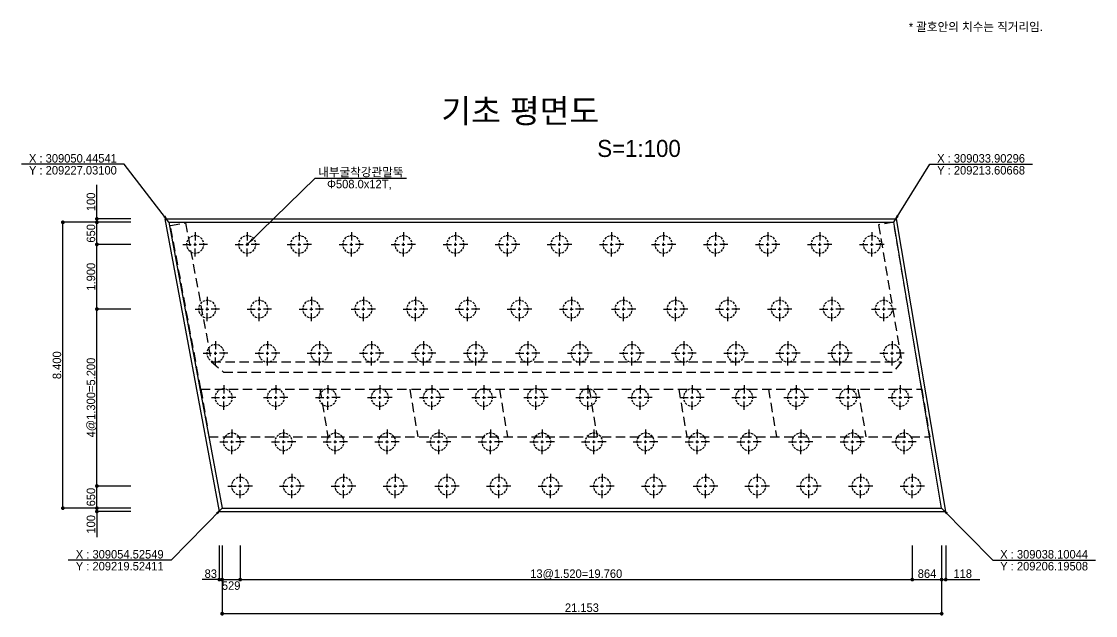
# Model space of a CAD drawing. Extents: x 38676 to 291569, y 34745 to 141830.
# Drawn here: x 39635 to 71209, y 39983 to 57439 of the extents above; entities that cross this region are included whole.
import ezdxf
from ezdxf.enums import TextEntityAlignment as Align

# ---------------------------------------------------------------- set-up
doc = ezdxf.new("R2010")
doc.units = 0
doc.header["$LTSCALE"] = 550
doc.header["$MEASUREMENT"] = 0
doc.linetypes.add('A-DASHD01', pattern=[0.75, 0.5, -0.25])
for name, color, linetype in [('CS-CONC-MAJR', 4, 'CONTINUOUS'), ('CS-CONC-MINR', 3, 'A-DASHD01'), ('CS-DIML', 1, 'CONTINUOUS'), ('CS-DIMT', 3, 'CONTINUOUS'), ('CS-MISC', 3, 'CONTINUOUS'), ('CS-SYMB', 3, 'CONTINUOUS'), ('CS-SYMB-LIN3', 1, 'CONTINUOUS'), ('CZ-TEX1', 6, 'CONTINUOUS'), ('CZ-TEX2', 3, 'CONTINUOUS')]:
    doc.layers.add(name, color=color, linetype=linetype)
doc.styles.add('A_STANDARD', font='')
doc.styles.get('A_STANDARD').set_extended_font_data('Dotum')

# ---------------------------------------------------------------- blocks, each defined once
blk = doc.blocks.new('CSPILEH')
at = {"layer": 'CS-MISC'}
for start, end in [(172.079712, 187.920288), (149.579712, 165.420288), (127.079712, 142.920288), (104.579712, 120.420288), (82.079712, 97.920288), (59.579712, 75.420288), (37.079712, 52.920288), (14.579712, 30.420288), (352.079712, 7.920288), (194.579712, 210.420288), (217.079712, 232.920288), (239.579712, 255.420288), (262.079712, 277.920288), (284.579712, 300.420288), (307.079712, 322.920288), (329.579712, 345.420288)]:
    blk.add_arc((0, 0), 1, start, end, dxfattribs=at)
at = {"layer": 'CS-SYMB-LIN3'}
for p, q in [((0, 1.416), (0, 0.467922)), ((-1.416, 0), (-0.467922, 0)), ((-0.166248, 0), (0.166248, 0)), ((0, -0.166248), (0, 0.166248)), ((1.416, 0), (0.467922, 0)), ((0, -1.416), (0, -0.467922))]:
    blk.add_line(p, q, dxfattribs=at)
blk = doc.blocks.new('CXDIMDT2')
at = {"layer": 'CS-MISC', "const_width": 0.5}
blk.add_lwpolyline([(0.25, 0, 1), (-0.25, 0, 1)], format="xyb", close=True, dxfattribs=at)

msp = doc.modelspace()

# ---------------------------------------------------------------- linework, layer by layer
at = {"layer": 'CS-CONC-MAJR'}
for p, q in [((43851, 51638), (45450, 43038)), ((43851, 51638), (65360, 51638)), ((43971, 51538), (45534, 43138)), ((43971, 51538), (65276, 51538)), ((66686, 43138), (65276, 51538)), ((66805, 43038), (65360, 51638)), ((45450, 43038), (66805, 43038)), ((45534, 43138), (66686, 43138))]:
    msp.add_line(p, q, dxfattribs=at)
at = {"layer": 'CS-CONC-MINR', "linetype": 'A-DASHD01'}
for p, q in [((44015, 51441), (44457, 51523)), ((44457, 51523), (45218, 47433)), ((65276, 51538), (64832, 51464)), ((66099, 46638), (65276, 51538)), ((44908, 46638), (44015, 51441)), ((64832, 51464), (65509, 47434)), ((45217, 47438), (65508, 47438)), ((45218, 47433), (45573, 47138)), ((65509, 47434), (65258, 47138)), ((45573, 47138), (65258, 47138)), ((44908, 46638), (66099, 46638)), ((44908, 46638), (45143, 45238)), ((48410, 46638), (48645, 45238)), ((51048, 46638), (51283, 45238)), ((53685, 46638), (53921, 45238)), ((56322, 46638), (56557, 45238)), ((58957, 46638), (59192, 45238)), ((61591, 46638), (61827, 45238)), ((64225, 46638), (64460, 45238)), ((66099, 46638), (66334, 45238)), ((45143, 45238), (66334, 45238))]:
    msp.add_line(p, q, dxfattribs=at)
at = {"layer": 'CS-DIML', "linetype": 'Continuous'}
for p, q in [((42657, 53242), (39635, 53242)), ((43971, 51538), (42657, 53242)), ((65276, 51538), (66334, 53242)), ((66334, 53242), (69356, 53242)), ((45534, 43138), (44034, 41608)), ((66686, 43138), (68186, 41608)), ((44034, 41608), (41011, 41608)), ((68186, 41608), (71209, 41608))]:
    msp.add_line(p, q, dxfattribs=at)
at = {"layer": 'CS-DIML'}
for p, q in [((46272, 50888), (48272, 52837)), ((48272, 52837), (50952, 52837)), ((41851, 51638), (41851, 52638)), ((41851, 51538), (40801, 51538)), ((40851, 43138), (40851, 51538)), ((42851, 51638), (41801, 51638)), ((42851, 51538), (41801, 51538)), ((41851, 51538), (41851, 51638)), ((41851, 50888), (41851, 51538)), ((42851, 50888), (41801, 50888)), ((41851, 48988), (41851, 50888)), ((42851, 48988), (41801, 48988)), ((41851, 43788), (41851, 48988)), ((42851, 43788), (41801, 43788)), ((41851, 43138), (41851, 43788)), ((41851, 43138), (40801, 43138)), ((42851, 43138), (41801, 43138)), ((42851, 43038), (41801, 43038)), ((41851, 43038), (41851, 43138)), ((41851, 43038), (41851, 42288)), ((45450, 42038), (45450, 40988)), ((45534, 42038), (45534, 40988)), ((46063, 42038), (46063, 40988)), ((65823, 42038), (65823, 40988)), ((66686, 42038), (66686, 40988)), ((66805, 42038), (66805, 40988)), ((45450, 41038), (44950, 41038)), ((45450, 41038), (45534, 41038)), ((45534, 41038), (46063, 41038)), ((45534, 41038), (45534, 39988)), ((46063, 41038), (65823, 41038)), ((65823, 41038), (66686, 41038)), ((66686, 41038), (66805, 41038)), ((66686, 41038), (66686, 39988)), ((66805, 41038), (67805, 41038)), ((45534, 40038), (66686, 40038))]:
    msp.add_line(p, q, dxfattribs=at)
for points in [[(43971, 51538), (43866, 51735), (43971, 51538), (43808, 51690)], [(65276, 51538), (65423, 51706), (65276, 51538), (65360, 51744)], [(46272, 50888), (46455, 51016), (46272, 50888), (46404, 51068)], [(45534, 43138), (45353, 43007), (45534, 43138), (45406, 42955)], [(66686, 43138), (66814, 42955), (66686, 43138), (66867, 43007)]]:
    msp.add_solid(points, dxfattribs=at)

# ---------------------------------------------------------------- block references
at = {"layer": 'CS-SYMB', "xscale": 110, "yscale": 110, "zscale": 110, "rotation": 90}
for p in [(40851, 51538), (41851, 51638), (41851, 51638), (41851, 51538), (41851, 51538), (41851, 50888), (41851, 50888), (41851, 48988), (41851, 48988), (41851, 43788), (41851, 43788), (40851, 43138), (41851, 43138), (41851, 43138), (41851, 43038)]:
    msp.add_blockref('CXDIMDT2', p, dxfattribs=at)
at = {"layer": 'CS-SYMB'}
for name, p, xscale, yscale, zscale in [('CSPILEH', (44742, 50888), 254, 254, 254), ('CSPILEH', (46272, 50888), 254, 254, 254), ('CSPILEH', (47802, 50888), 254, 254, 254), ('CSPILEH', (49332, 50888), 254, 254, 254), ('CSPILEH', (50862, 50888), 254, 254, 254), ('CSPILEH', (52392, 50888), 254, 254, 254), ('CSPILEH', (53922, 50888), 254, 254, 254), ('CSPILEH', (55452, 50888), 254, 254, 254), ('CSPILEH', (56982, 50888), 254, 254, 254), ('CSPILEH', (58512, 50888), 254, 254, 254), ('CSPILEH', (60042, 50888), 254, 254, 254), ('CSPILEH', (61572, 50888), 254, 254, 254), ('CSPILEH', (63102, 50888), 254, 254, 254), ('CSPILEH', (64632, 50888), 254, 254, 254), ('CSPILEH', (45096, 48988), 254, 254, 254), ('CSPILEH', (46626, 48988), 254, 254, 254), ('CSPILEH', (48156, 48988), 254, 254, 254), ('CSPILEH', (49686, 48988), 254, 254, 254), ('CSPILEH', (51216, 48988), 254, 254, 254), ('CSPILEH', (52746, 48988), 254, 254, 254), ('CSPILEH', (54276, 48988), 254, 254, 254), ('CSPILEH', (55806, 48988), 254, 254, 254), ('CSPILEH', (57336, 48988), 254, 254, 254), ('CSPILEH', (58866, 48988), 254, 254, 254), ('CSPILEH', (60396, 48988), 254, 254, 254), ('CSPILEH', (61926, 48988), 254, 254, 254), ('CSPILEH', (63456, 48988), 254, 254, 254), ('CSPILEH', (64986, 48988), 254, 254, 254), ('CSPILEH', (45337, 47688), 254, 254, 254), ('CSPILEH', (46867, 47688), 254, 254, 254), ('CSPILEH', (48397, 47688), 254, 254, 254), ('CSPILEH', (49927, 47688), 254, 254, 254), ('CSPILEH', (51457, 47688), 254, 254, 254), ('CSPILEH', (52987, 47688), 254, 254, 254), ('CSPILEH', (54517, 47688), 254, 254, 254), ('CSPILEH', (56047, 47688), 254, 254, 254), ('CSPILEH', (57577, 47688), 254, 254, 254), ('CSPILEH', (59107, 47688), 254, 254, 254), ('CSPILEH', (60637, 47688), 254, 254, 254), ('CSPILEH', (62167, 47688), 254, 254, 254), ('CSPILEH', (63697, 47688), 254, 254, 254), ('CSPILEH', (65227, 47688), 254, 254, 254), ('CSPILEH', (45579, 46388), 254, 254, 254), ('CSPILEH', (47109, 46388), 254, 254, 254), ('CSPILEH', (48639, 46388), 254, 254, 254), ('CSPILEH', (50169, 46388), 254, 254, 254), ('CSPILEH', (51699, 46388), 254, 254, 254), ('CSPILEH', (53229, 46388), 254, 254, 254), ('CSPILEH', (54759, 46388), 254, 254, 254), ('CSPILEH', (56289, 46388), 254, 254, 254), ('CSPILEH', (57819, 46388), 254, 254, 254), ('CSPILEH', (59349, 46388), 254, 254, 254), ('CSPILEH', (60879, 46388), 254, 254, 254), ('CSPILEH', (62409, 46388), 254, 254, 254), ('CSPILEH', (63939, 46388), 254, 254, 254), ('CSPILEH', (65469, 46388), 254, 254, 254), ('CSPILEH', (45821, 45088), 254, 254, 254), ('CSPILEH', (47341, 45088), 254, 254, 254), ('CSPILEH', (48861, 45088), 254, 254, 254), ('CSPILEH', (50381, 45088), 254, 254, 254), ('CSPILEH', (51901, 45088), 254, 254, 254), ('CSPILEH', (53421, 45088), 254, 254, 254), ('CSPILEH', (54941, 45088), 254, 254, 254), ('CSPILEH', (56461, 45088), 254, 254, 254), ('CSPILEH', (57981, 45088), 254, 254, 254), ('CSPILEH', (59501, 45088), 254, 254, 254), ('CSPILEH', (61021, 45088), 254, 254, 254), ('CSPILEH', (62541, 45088), 254, 254, 254), ('CSPILEH', (64061, 45088), 254, 254, 254), ('CSPILEH', (65581, 45088), 254, 254, 254), ('CSPILEH', (46063, 43788), 254, 254, 254), ('CSPILEH', (47583, 43788), 254, 254, 254), ('CSPILEH', (49103, 43788), 254, 254, 254), ('CSPILEH', (50623, 43788), 254, 254, 254), ('CSPILEH', (52143, 43788), 254, 254, 254), ('CSPILEH', (53663, 43788), 254, 254, 254), ('CSPILEH', (55183, 43788), 254, 254, 254), ('CSPILEH', (56703, 43788), 254, 254, 254), ('CSPILEH', (58223, 43788), 254, 254, 254), ('CSPILEH', (59743, 43788), 254, 254, 254), ('CSPILEH', (61263, 43788), 254, 254, 254), ('CSPILEH', (62783, 43788), 254, 254, 254), ('CSPILEH', (64303, 43788), 254, 254, 254), ('CSPILEH', (65823, 43788), 254, 254, 254), ('CXDIMDT2', (45450, 41038), 110, 110, 110), ('CXDIMDT2', (45534, 41038), 110, 110, 110), ('CXDIMDT2', (45534, 41038), 110, 110, 110), ('CXDIMDT2', (46063, 41038), 110, 110, 110), ('CXDIMDT2', (46063, 41038), 110, 110, 110), ('CXDIMDT2', (65823, 41038), 110, 110, 110), ('CXDIMDT2', (65823, 41038), 110, 110, 110), ('CXDIMDT2', (66686, 41038), 110, 110, 110), ('CXDIMDT2', (66686, 41038), 110, 110, 110), ('CXDIMDT2', (66805, 41038), 110, 110, 110), ('CXDIMDT2', (66805, 41038), 110, 110, 110), ('CXDIMDT2', (45534, 40038), 110, 110, 110), ('CXDIMDT2', (66686, 40038), 110, 110, 110)]:
    msp.add_blockref(name, p, dxfattribs=dict(at, xscale=xscale, yscale=yscale, zscale=zscale))

# ---------------------------------------------------------------- texts
at = {"layer": 'CS-DIMT', "linetype": 'Continuous', "style": 'A_STANDARD'}
for s, p in [('X : 309050.44541', (41146, 53292)), ('X : 309033.90296', (67845, 53292)), ('X : 309054.52549', (42522, 41658)), ('X : 309038.10044', (69698, 41658))]:
    msp.add_text(s, height=250, rotation=720, dxfattribs=at).set_placement(p, align=Align.CENTER)
for s, p in [('Y : 209227.03100', (41146, 53192)), ('Y : 209213.60668', (67845, 53192)), ('Y : 209219.52411', (42522, 41558)), ('Y : 209206.19508', (69698, 41558))]:
    msp.add_text(s, height=250, rotation=720, dxfattribs=at).set_placement(p, align=Align.TOP_CENTER)
at = {"layer": 'CS-DIMT', "style": 'A_STANDARD'}
for s, rotation, p in [('내부굴착강관말뚝', 720, (49612, 52887)), ('100', 450, (41801, 52138)), ('650', 450, (41801, 51213)), ('1.900', 450, (41801, 49938)), ('8.400', 450, (40801, 47338)), ('4@1.300=5.200', 450, (41801, 46388)), ('650', 450, (41801, 43463)), ('100', 450, (41801, 42663)), ('83', 720, (45200, 41088)), ('13@1.520=19.760', 720, (55943, 41088)), ('864', 720, (66255, 41088)), ('118', 720, (67305, 41088)), ('21.153', 720, (56110, 40088))]:
    msp.add_text(s, height=250, rotation=rotation, dxfattribs=at).set_placement(p, align=Align.CENTER)
for s, p in [('Φ508.0x12T, ', (49612, 52787)), ('529', (45798, 40988))]:
    msp.add_text(s, height=250, rotation=720, dxfattribs=at).set_placement(p, align=Align.TOP_CENTER)
at = {"layer": 'CS-SYMB', "style": 'A_STANDARD'}
msp.add_text('* 괄호안의 치수는 직거리임.', height=250, dxfattribs=at).set_placement((69662, 57157), align=Align.RIGHT)
at = {"layer": 'CZ-TEX1', "style": 'A_STANDARD'}
msp.add_text('기초 평면도', height=700, dxfattribs=at).set_placement((54300, 54458), align=Align.CENTER)
at = {"layer": 'CZ-TEX2', "style": 'A_STANDARD'}
msp.add_text('S=1:100', height=500, dxfattribs=at).set_placement((56561, 53458))

doc.saveas('drawing.dxf')
